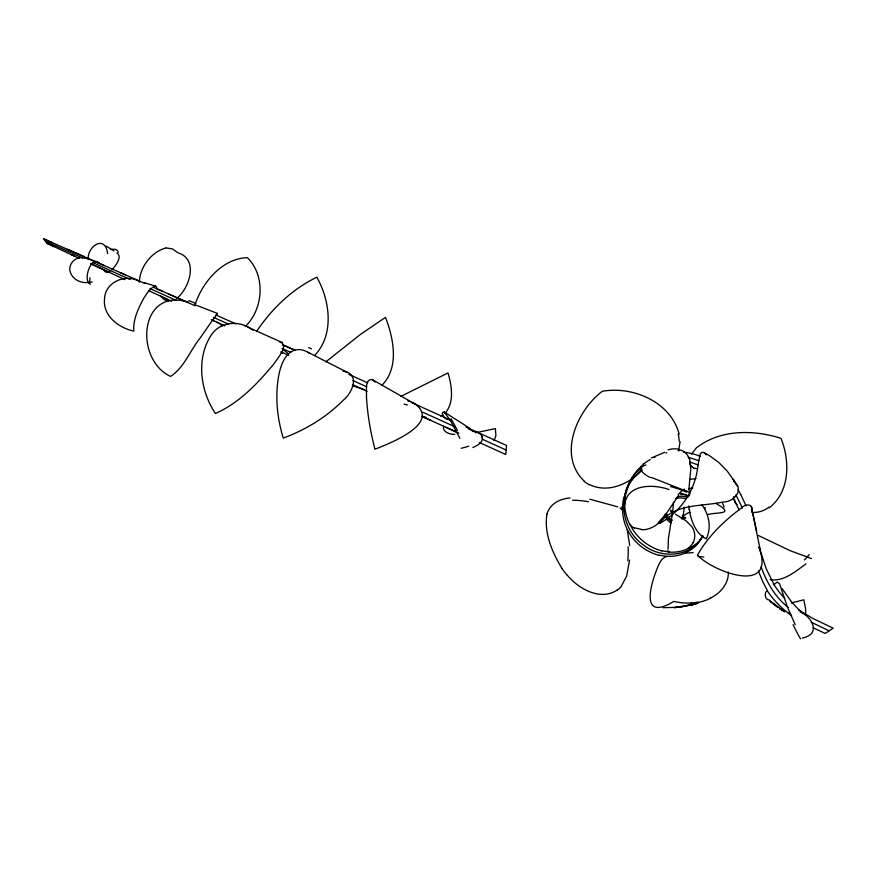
<?xml version="1.0" encoding="UTF-8"?>
<svg xmlns="http://www.w3.org/2000/svg" width="877" height="877" viewBox="0 0 877 877"><rect width="100%" height="100%" fill="white"/><g stroke="black" fill="none" stroke-linecap="round" stroke-linejoin="round"><path stroke-width="1.32" d="M680.081 441.635L678.59 451.085M629.686 524.314A49.956 47.424 30.5 0 1 624.72 504.483L625.422 495.56L628.721 484.236A59.252 56.205 29.7 0 1 638.193 469.316L643.915 463.878M622.308 508.419L623.185 500.175L626.529 489.684M684.268 507.202L683.293 515.04M688.829 490.09L690.802 469.009L689.53 458.528M629.576 560.085L626.627 576.178L621.3 586.187M640.835 467.134L641.054 469.151M716.728 503.245L716.652 503.935C736.263 515.062 715.95 511.784 707.454 514.7M751.501 510.831C753.792 503.42 745.044 503.705 741.547 507.904C724.216 520.795 708.112 536.165 697.467 555.152C713.845 572.506 776.441 595.044 758.978 547.445M624.742 504.483C627.208 483.665 653.847 484.027 668.998 489.563M698.048 464.667L700.153 454.089L701.622 452.357L703.562 452.411L709.098 455.371L718.789 462.464L727.263 471.157L734.433 481.111M697.993 465.095C695.702 489.289 681.243 511.861 659.679 523.35C674.073 503.223 701.732 506.763 723.306 501.962C733.983 502.137 744.737 489.673 733.885 481.495M194.727 305.689C201.831 282.887 221.936 258.441 247.347 257.641C265.852 275.608 263.396 309.296 245.209 326.562M672.703 511.828L673.58 502.225M672.462 513.385L668.395 538.566L668.077 549.123M216.487 313.999C218.932 312.091 214.975 316.849 214.24 317.923C209.482 324.435 204.933 331.1 200.373 337.755C190.156 350.186 184.356 367.562 170.555 376.419C133.688 359.186 139.596 286.582 188.588 302.28M443.554 426.211C442.194 432.131 450.065 434.564 454.79 434.356M805.612 615.194L805.678 609.46L803.88 599.791L791.372 602.948M546.963 514.13C543.795 532.964 552.203 552.313 561.806 568.132M682.931 516.169L681.506 518.735M693.159 542.545L693.915 540.857A17.474 16.027 18.8 0 0 691.876 526.715L686.296 521.037L675.509 514.262M702.894 535.65C692.161 557.399 660.841 559.318 643.312 544.891C618.077 527.428 617.013 486.242 641.778 467.858M256.632 331.451C271.607 308.868 292.26 289.026 316.805 277.231C329.993 300.23 334.565 334.806 314.646 355.415M699.857 540.539L700.778 538.96A33.896 32.339 31.9 0 0 702.302 535.639M691.613 454.154L695.976 448.322A9.219 6.435 13.1 0 1 696.502 447.807C720.192 429.291 753.496 429.5 781.012 438.347C790.078 460.82 790.122 491.887 769.173 507.838M774.073 584.608L777.23 582.021L779.587 583.808L787.338 606.884L795.22 624.731M494.025 440.66L495.9 435.737L495.362 428.59L475.772 432.756M678.568 495.571L665.873 514.229L658.123 522.747M163.078 291.548C161.576 290.232 155.7 289.607 156.632 287.645C156.72 286.68 155.777 285.858 154.834 286.187C149.496 288.489 146.514 294.08 143.488 298.728C138.303 308.54 132.822 319.875 133.83 331.089C119.623 328.206 102.499 316.345 104.549 298.794C105.185 281.67 126.233 273.196 139.98 281.714M444.99 413.44C454.626 402.346 451.754 385.88 448.026 372.944L400.657 396.492M112.048 269.71C115.424 265.895 122.824 256.753 116.937 252.96M641.284 470.642L642.194 469.853M641.186 470.741C628.546 484.586 607.18 493.378 589.377 484.532M325.707 361.949L360.403 334.455L385.463 317.364C393.652 338.423 399.605 367.792 381.692 385.507M806.04 563.834C795.647 571.311 783.874 581.736 770.181 579.73M641.668 470.247L635.584 475.882A58.299 54.659 28.6 0 0 626.529 489.684M176.496 298.684C189.41 288.511 199.178 259.219 177.921 252.784L172.429 248.904L166.181 247.928M617.178 590.057C600.252 601.216 578.776 588.895 567.353 575.312M443.115 415.007L440.999 416.257M109.943 271.475L107.235 272.517L105.054 271.662M704.637 508.649L705.338 507.904L704.68 507.487M643.247 463.889L644.628 463.199A57.093 54.089 27.1 0 1 650.274 459.493M651.436 457.947L664.634 452.302M710.589 598.004L712.003 597.259A53.914 43.784 34.7 0 0 718.373 592.929C724.336 587.743 728.897 580.146 728.294 572.012M788.291 613.034A79.686 73.12 36.8 0 1 768.844 592.984C765.183 586.603 762.804 600.098 769.546 600.011M685.693 517.989C677.789 520.269 686.735 512.53 689.991 512.332M472.911 447.555C476.792 445.659 484.148 442.381 481.736 436.921M665.928 452.992L666.75 452.62M670.291 556.347C661.707 554.779 658.386 565.402 656.007 571.508C649.166 589.432 642.194 620.543 673.733 601.447L680.585 602.642A64.021 52.872 38.5 0 0 691.076 603.003M217.408 313.385L196.503 305.328M681.911 518.735L682.854 518.439M689.706 479.423L695.976 478.568M698.728 602.894L681.188 606.95L674.106 607.629L693.082 604.538L678.085 607.312L663.067 607.695M691.767 604.933L696.787 603.464M696.963 603.442L693.707 604.385L695.264 603.979M802.258 638.072C821.497 634.279 812.245 616.969 800.175 611.927M92.238 281.977L87.514 282.602M675.761 498.3L680.848 497.851A21.815 20.478 34.4 0 1 685.989 498.739M677.351 496.503L682.492 496.163L687.985 497.215M90.55 284.17C82.087 281.605 91.131 254.242 99.452 263.232M697.949 602.181L691.076 602.981M165.852 247.961C151.359 251.896 139.761 267.134 139.399 282.076M685.814 553.058L693.148 552.642M570.05 497.961C561.817 498.662 552.992 502.115 548.827 509.69A58.704 35.233 25.5 0 0 546.941 514.119M680.705 494.453L682.799 494.387A22.035 20.884 25.1 0 1 685.978 494.661M86.428 282.624C80.531 282.69 74.249 279.971 71.399 274.6A12.431 12.135 37.6 0 1 70.445 272.539C67.277 264.13 76.113 255.525 84.477 257.991M641.515 529.401L634.795 527.899M279.489 341.887C290.254 344.836 276.748 359.033 273.734 364.098C257.432 383.655 239.114 403.157 215.391 413.462C200.46 391.142 195.922 359.175 210.831 335.705C219.206 321.958 238.676 319.721 251.173 329.039M678.042 450.263L678.82 450.307M666.575 556.303L659.142 555.196M753.65 512.661L751.962 512.486M688.335 548.443A36.768 34.62 32.9 0 1 669.261 552.072L661.795 550.778M697.719 468.778L695.209 468.318M364.306 389.574L352.291 385.716M168 301.326L164.295 299.704L160.71 296.262M589.826 499.199L617.693 506.84M688.313 457.246L698.881 460.732M343.06 371.124L344.343 371.42M425.871 417.189L425.049 417.003M424.227 416.794L422.122 416.18M811.455 558.561L790.276 550.734L758.254 535.441M344.968 371.585C360.25 375.049 351.83 393.4 343.389 400.098C326.639 417.134 305.624 429.818 283.282 438.105C277.044 417.77 274.874 395.845 278.864 374.852C280.947 363.999 286.45 349.156 299.759 349.572A64.843 30.991 83.8 0 1 305.777 351.217L309.121 353.003M689.739 461.927L698.169 464.974M144.453 282.701L155.47 286.143M680.289 493.115L688.324 495.889M93.433 260.864L92.819 260.622A66.52 58.364 -30.3 0 0 84.521 257.893M694.156 467.978L693.148 467.529M473.12 431.221L475.707 432.35M94.047 261.105L104.451 265.621M53.903 246.547L46.788 243.225L43.85 238.928L51.973 242.501M43.85 238.928L125.63 274.972M67.321 249.254L84.203 256.687M372.363 379.588C364.459 378.689 366.838 391.383 366.465 396.514C367.386 414.328 370.511 431.999 374.95 449.254C386.867 444.453 440.55 424.446 415.83 404.461M120.292 272.615L144.957 283.523M153.42 287.261L194.99 305.7M169.02 294.179L184.85 301.195M186.297 301.841L187.744 302.488M215.961 315.018L235.825 323.865M282.854 344.836L294.968 350.252M282.701 344.771L294.42 350.011M247.522 326.989L282.526 342.677M348.893 374.402L367.704 382.832M407.86 400.899L408.967 401.392M411.192 402.39L451.326 420.489M449.035 419.403C445.483 420.73 439.092 412.234 444.2 411.971L470.258 428.623M651.282 477.417L686.252 491.175M465.983 427.11L506.533 445.45L505.799 454.527L479.302 442.49M450.044 419.853L451.052 420.313M671.376 521.398L666.948 517.814M45.319 241.087L82.69 258.024M92.655 262.541L130.015 279.489M149.945 288.522L176.102 300.383M213.462 317.321L228.415 324.095M281.966 348.388L290.693 352.335M352.96 380.574L366.663 386.79M422.714 412.201L455.097 426.88M482.503 439.311L506.161 450.033M445.801 427.242L457.016 432.339M458.835 433.172L422.308 416.531M422.604 416.663L430.87 420.434M352.543 384.63L367.145 391.317M281.133 351.841L288.665 355.306M216.97 322.265L218.044 322.769M213.462 320.642L224.918 325.937M211.368 319.677L213.813 320.807M171.497 301.228L149.068 290.824M160.644 296.196L167.869 299.55M124.83 279.577L91.087 263.878M109.329 272.374L90.66 263.681M71.059 254.549L79.116 258.309M46.788 243.225L74.271 256.051M829.127 630.826L811.368 622.242M813.187 627.822L825.191 633.424L833.15 628.173L812.782 618.417L798.717 609.964M149.989 291.197L148.695 290.561M307.783 352.192L347.709 372.539M468.471 428.776L469.754 429.445M470.39 429.785L471.026 430.125M692.534 467.211L690.714 465.402M471.662 430.464L472.933 431.144M373.109 380.037L414.295 403.617M620.072 507.904L622.286 510.085M703.858 452.554L705.382 453.771M106.128 246.075L113.955 250.921M671.946 512.19L670.664 511.368M783.468 611.006L779.489 608.452L784.729 611.806L769.622 600.712L777.866 607.344L770.62 601.578M252.083 329.609L252.982 330.19M791.569 615.577L788.226 613.122M282.482 353.256L281.046 352.148M444.2 411.971L450.515 420.675L459.932 438.336M222.144 325.849L219.458 323.416M584.378 481.232C557.18 455.591 576.913 410.392 602.291 391.285C633.095 385.814 670.883 402.05 679.171 434.236M788.149 607.41C775.115 597.051 766.542 582.251 761.104 566.717M799.824 610.699L791.24 601.721M737.097 504.516L736.472 503.869M374.369 381.111L375.268 382.065M736.307 503.705L734.63 501.819M629.796 524.336L630.146 524.698A34.883 22.89 -42.7 0 0 634.531 528.228M705.7 454.111L706.358 454.856M668.252 517.123L671.431 519.82A9.318 8.792 34.8 0 0 672.396 520.269M103.333 269.579L104.582 271.157M792.446 603.124L782.12 588.61M666.136 518.965L669.962 522.374A9.252 8.737 23.5 0 0 670.927 522.813M669.217 552.017L668.691 551.151M736.154 484.148L733.205 479.401L737.524 486.439M735.891 494.913L742.468 508.101M667.627 516.279L666.191 513.473M774.084 584.707L766.07 568.417L759.043 546.777M666.388 516.981L665.172 514.35M767.539 590.736L762.869 582.032L758.419 571.059M733.205 498.114L739.136 509.91M740.758 494.617L746.042 505.788M690.111 464.317L689.782 463.495M665.084 517.178L664.678 516.235A13.572 12.706 25.4 0 1 664.338 515.259M722.67 503.332L724.084 507.103M107.63 253.661C105.273 234.082 87.152 246.349 88.226 259.208M627.252 529.609L629.73 545.593M751.315 506.555L760.26 549.956M751.589 507.761L756.676 531.177M689.114 509.712L688.697 505.854M809.197 554.593A73.306 49.792 -82.8 0 1 804.362 559.964M733.928 496.93A100.548 57.937 -80.6 0 1 733.665 496.525M735.09 501.085A91.767 56.852 -73.6 0 1 733.15 498.432M753.694 512.431A43.346 28.601 -72.5 0 0 762.266 510.885A42.315 28.47 -76.9 0 0 768.997 507.158M691.734 466.531A22.879 1.041 33.5 0 1 690.999 466.115M694.551 468.647A65.589 14.964 -24.3 0 1 693.63 468.241M678.173 433.972A31.419 17.014 60.8 0 1 679.193 441.109M589.3 484.74A30.454 27.33 72.4 0 1 584.235 481.451M622.067 506.709A55.525 8.923 -1.1 0 1 622.078 507.893M572.615 500.241A30.103 9.121 8.1 0 1 588.467 501.71M567.309 575.356A75.477 70.577 82.3 0 1 561.74 568.175M621.431 586.307A22.265 20.248 -74.7 0 1 617.255 590.199M628.129 546.809A75.444 38.018 -73.2 0 1 627.844 560.831M685.715 552.74A40.243 38.38 26.9 0 1 670.291 556.391M699.956 540.594A35.365 33.764 29.4 0 1 685.682 552.653M784.685 598.333A90.704 82.482 36 0 1 773.942 584.685M693.192 542.556A22.013 20.05 27.9 0 1 688.16 548.202M682.339 518.11A6.972 3.344 0.8 0 1 685.529 517.485M683.216 514.985A8.803 5.087 88.9 0 1 682.865 516.104M668.307 551.797A41.241 10.272 -64.2 0 1 667.276 550.603M672.242 511.17A19.261 5.668 25.1 0 1 670.697 510.129M670.576 486.505A37.163 9.614 14.9 0 1 686.592 492.161M689.059 488.84A25.981 16.082 -65.8 0 1 692.907 487.941M678.195 494.694A32.438 19.502 -77.9 0 1 684.323 489.081M658.419 523.35A27.735 20.314 -58.1 0 1 641.427 529.697M668.044 449.813A50.252 28.963 -64.8 0 1 678.436 449.199M679.094 449.813A42.951 22.133 -53.7 0 1 689.125 458.901M689.541 495.801A46.952 15.337 89 0 1 689.804 490.89M706.204 538.763A36.79 21.936 87.7 0 1 689.399 509.625M701.841 504.692A37.009 31.901 34.3 0 1 706.27 538.73M686.428 490.857A47.27 34.148 27.9 0 1 690.002 492.907M650.339 477.537A41.997 12.684 7.3 0 1 640.857 469.14M641.416 467.331A50.34 14.12 15.2 0 1 645.932 465.007M653.869 457.619A57.093 54.089 27.1 0 1 655.097 457.049M800.471 638.829A91.142 32.975 59.6 0 1 793.06 624.665M659.098 555.393A47.687 44.913 25.4 0 1 622.615 508.441M710.677 598.136A58.759 48.323 38 0 1 698.048 602.422M698.136 556.446A63.287 18.274 17.9 0 1 703.814 557.038M737.985 489.706A97.303 92.545 28.1 0 1 740.736 494.628M683.611 452.214A59.877 56.742 27.3 0 1 700.263 456.248M661.762 550.931A47.731 44.946 32.3 0 1 629.861 524.084M702.773 536.538A35.65 33.381 29.8 0 1 689.114 548.202M287.82 353.245A60.316 34.62 71.3 0 1 283.26 349.55M105.141 271.333A14.547 5.986 -83.8 0 1 104.714 270.763M110.524 249.539A17.376 6.906 -32.5 0 1 118.121 252.324M89.98 277.823A20.149 5.459 78.2 0 1 89.586 281.561M188.807 300.625A55.13 44.891 67.9 0 1 195.878 303.694M308.682 347.654A89.575 39.969 78.4 0 1 311.478 348.827M404.1 404.154A77.812 28.47 -10.3 0 1 407.323 404.966M412.333 402.543A67.376 28.524 -16.9 0 1 415.972 404.396M372.407 379.851A67.376 13.681 79.4 0 1 374.424 381.561M477.34 432.076A40.813 12.421 0.6 0 1 482.35 436.91M468.702 446.163A78.437 25.29 5 0 1 461.236 448.279M451.041 418.658A76.595 3.08 63.2 0 1 457.465 430.486"/></g></svg>
